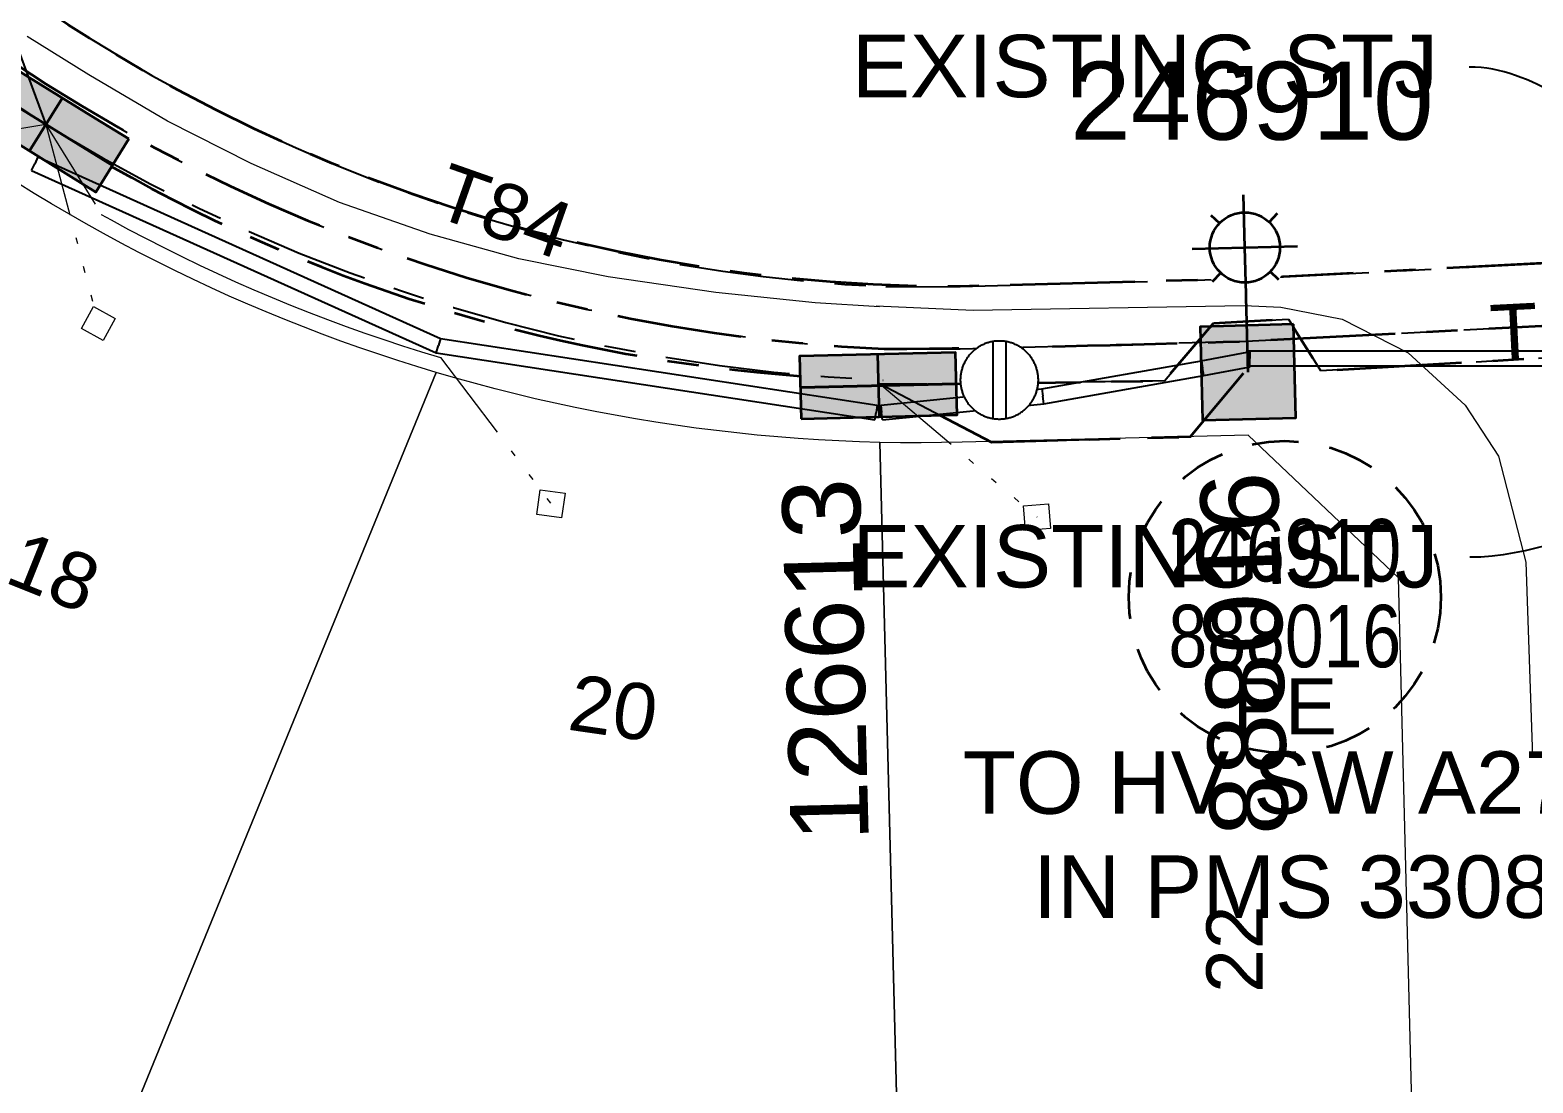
# Model space of a CAD drawing. Header units: metres. Extents: x 293418 to 294566, y 6233478 to 6234177.
# Drawn here: x 293853.39 to 293901.55, y 6233691.33 to 6233725.06 of the extents above; entities that cross this region are included whole.
import ezdxf
from ezdxf import colors
from ezdxf.entities.mleader import LeaderData, LeaderLine
from ezdxf.enums import TextEntityAlignment as Align
from ezdxf.math import Vec2, Vec3

# ---------------------------------------------------------------- set-up
doc = ezdxf.new("R2010")
doc.units = ezdxf.units.M
for name, pattern in [('Cable Exist UG', [7, 4, -1, 1, -1]), ('Dash', [5, 3, -2]), ('PHANTOMX2', [6.6, 3, -0.75, 0.2, -0.75, 0.2, -0.75, 0.2, -0.75])]:
    doc.linetypes.add(name, pattern=pattern)
doc.layers.get('0').update_dxf_attribs({"color": 6})
doc.layers.add('_User Miscellaneous1_Cons Lines', color=6, linetype='Continuous', lineweight=13, transparency=0.7)
doc.layers.add('_User Miscellaneous3_Roads', color=7, linetype='Continuous', lineweight=13, transparency=0.5)
for name, color, linetype, lineweight in [('_User_HV_Exist', 1, 'Continuous', 35), ('_User_LV_Exist', 5, 'Continuous', 35), ('_User_SL_Exist', 4, 'Continuous', 35), ('Cadastre Land Parcels_SP_EXT', 118, 'Continuous', 15), ('Mains_HV_EXT', 13, 'Continuous', 25), ('Mains_LV_EXT', 163, 'Continuous', 25), ('Mains_LV_SL_EXT', 135, 'Continuous', 25), ('Services_SP_EXT', 42, 'PHANTOMX2', 20)]:
    doc.layers.add(name, color=color, linetype=linetype, lineweight=lineweight)
for name, color, linetype in [('Duct_SP_EXT', 30, 'Continuous'), ('Equip_LV_EXT', 7, 'Continuous'), ('Equip_SP_SL_EXT', 7, 'Continuous'), ('Notes', 7, 'Continuous'), ('SupportsUG_SP_LV_EXT', 7, 'Continuous'), ('SupportsUG_SP_LV_SL_EXT', 7, 'Continuous')]:
    doc.layers.add(name, color=color, linetype=linetype)
doc.layers.add('Features_HIDE', color=1, linetype='Continuous', plot=False)
doc.styles.add('COLUMN_LABEL', font='arial.ttf', dxfattribs={"height": 2})
doc.styles.add('iecARIAL', font='arial.ttf', dxfattribs={"height": 2})
doc.styles.add('POLE_LABEL', font='arial.ttf', dxfattribs={"height": 2})
doc.styles.add('SL_LABEL', font='arial.ttf', dxfattribs={"height": 2})
doc.styles.get("Standard").update_dxf_attribs({"font": 'arial.ttf'})

# ---------------------------------------------------------------- blocks, each defined once
blk = doc.blocks.new('*U546')
at = {"width": 0.9}
blk.add_attdef('LNUMBER', text='', height=1, rotation=91.449, dxfattribs=at).set_placement((0.823, 7.023), align=Align.MIDDLE_LEFT)
at = {"flags": 9}
for tag, p in [('LRATECODE', (-7.4, 0)), ('LOUTREACHVOCAB', (-7.2, 0)), ('LOUTREACH', (-7, 0)), ('LANTNUMBER', (-6.6, 0)), ('LNEW', (-6.4, 0)), ('LMASTVOCAB', (-6.2, 0)), ('LMAST', (-6, 0)), ('LLAMPVOCAB', (-5.8, 0)), ('LLAMP', (-5.6, 0)), ('LEXIST', (-5.4, 0)), ('LCHARGE3PERCENT', (-5.2, 0)), ('LCHARGE3', (-5, 0)), ('LCHARGE2PERCENT', (-4.8, 0)), ('LCHARGE2', (-4.6, 0)), ('LCHARGE1PERCENT', (-4.4, 0)), ('LCHARGE1', (-4.2, 0)), ('LCATEGORY', (-4, 0)), ('LBRACKETVOCAB', (-3.8, 0)), ('LBRACKET', (-3.6, 0)), ('LKINGHEIGHT', (-3.4, 0)), ('CREPLACE', (-3.2, 0)), ('CREMOVE', (-3, 0)), ('CNUMBER', (-2.8, 0)), ('CNEW', (-2.6, 0)), ('CEXIST', (-2.4, 0)), ('USAGE', (-2.2, 0)), ('STATE', (-2, 0)), ('OWNED_BY', (-1.8, 0)), ('ORIENTATION', (-1.6, 0)), ('OPERATING_VOLTAGE', (-1.4, 0)), ('NO_PHASES', (-1.2, 0)), ('LANTERN_TYPE', (-1, 0)), ('LANTERN_PURPOSE', (-0.8, 0)), ('CONTROL_TYPE', (-0.6, 0)), ('CONSTRUCTED_VOLTAGE', (-0.4, 0))]:
    blk.add_attdef(tag, text='', height=0.001, rotation=270, dxfattribs=at).set_placement(p, align=Align.MIDDLE_LEFT)
at = {"style": 'SL_LABEL', "flags": 9}
blk.add_attdef('STREET_CODE', text='', height=0.001, rotation=270, dxfattribs=at).set_placement((0.001, 0), align=Align.MIDDLE_LEFT)
at = {"flags": 1}
blk.add_attdef('Z', (0, 0), '', height=0.001, rotation=270, dxfattribs=at)
at = {"flags": 9}
for tag, p in [('LREMOVE', (0, -7.6)), ('LREPLACE', (0, -7.8)), ('LTYPE', (0, -8)), ('LTYPEVOCAB', (0, -8.2)), ('LEGEND', (0, -8.4)), ('SUBURB', (0, -8.6)), ('STREETNAME', (0, -8.8)), ('LOCATION', (0, -9)), ('NOTES', (0, -9.2)), ('MAINTAINED_BY', (0, -9.863))]:
    blk.add_attdef(tag, text='', height=0.001, dxfattribs=at).set_placement(p, align=Align.MIDDLE_LEFT)
blk.add_attdef('OPERATED_BY', (0, -9.607), '', height=0.001, dxfattribs=at)
at = {"layer": 'Features_HIDE', "width": 0.9}
blk.add_attdef('ASSET_NUM', text='', height=1, rotation=91.449, dxfattribs=at).set_placement((-1.177, 6.972), align=Align.MIDDLE_LEFT)
blk.add_wipeout([(-0.144, 5.686), (0.932, 5.086), (1.586, 4.041), (0.986, 2.965), (-0.058, 2.312), (-1.135, 2.912), (-1.788, 3.956), (-1.188, 5.032)])
for p, q in [((-0.101, 3.999), (-0.144, 5.686)), ((-1.188, 5.032), (-0.917, 4.774)), ((0.932, 5.086), (0.674, 4.814)), ((-1.788, 3.956), (-0.101, 3.999)), ((-0.101, 3.999), (1.586, 4.041)), ((0, 0), (-0.101, 3.999)), ((-1.135, 2.912), (-0.876, 3.183)), ((0.986, 2.965), (0.714, 3.224))]:
    blk.add_line(p, q)
blk.add_circle((-0.101, 3.999), 1.125)
blk = doc.blocks.new('CCP_EXT')
at = {"flags": 9}
for tag, p in [('OWNED_BY', (0, -1)), ('USAGE', (0, -1.2)), ('LEGEND', (0, -1.4)), ('STATE', (0, -1.8)), ('LIFE_SUPPORT', (0, -1.6)), ('NOTES', (0, -2))]:
    blk.add_attdef(tag, text='', height=0.2, dxfattribs=at).set_placement(p, align=Align.MIDDLE_LEFT)
blk.add_wipeout([(0, 0.566), (0.566, 0), (0, -0.566), (-0.566, 0)])
blk.add_lwpolyline([(-0.566, 0), (0, 0.566), (0.566, 0), (0, -0.566), (-0.566, 0)])
at = {"flags": 1}
blk.add_attdef('Z', (0, 0), '', height=0.2, dxfattribs=at)
at = {"flags": 9}
for tag, p in [('CCP_TYPE', (0, 0)), ('CONSTRUCTED_VOLTAGE', (0, -0.2)), ('NO_PHASES', (0, -0.4)), ('OPERATING_VOLTAGE', (0, -0.6)), ('ORIENTATION', (0, -0.8))]:
    blk.add_attdef(tag, text='', height=0.2, dxfattribs=at).set_placement(p, align=Align.MIDDLE_LEFT)
blk = doc.blocks.new('PILLAR_EXT')
blk.add_hatch(color=256).paths.add_polyline_path([(-2.5, 1), (-2.5, -1), (2.5, -1), (2.5, 1)])
for p, q in [((0, 1), (0, -1)), ((-2.5, 0), (2.5, 0))]:
    blk.add_line(p, q)
at = {"ltscale": 10}
blk.add_line((2.5, 0), (-2.5, 0), dxfattribs=at)
blk.add_lwpolyline([(-2.5, -1), (-1.25, -1), (1.25, -1), (2.5, -1), (2.5, 1), (-2.5, 1)], close=True)
at = {"width": 0.9, "flags": 8}
blk.add_attdef('ASSET_NUM', text='', height=2, rotation=90, dxfattribs=at).set_placement((-2, 4), align=Align.MIDDLE_LEFT)
for tag, p, flags in [('OWNED_BY', (0, -0.2), 9), ('STATE', (0, -0.4), 9), ('SUPPORT_TYPE', (0, -0.6), 9), ('USAGE', (0, -0.8), 9), ('LEGEND', (0, -1), 9), ('LOCATION', (0, -1.2), 9), ('NOTES', (0, -1.4), 9), ('PARENT', (0, -1.6), 9), ('STREETNAME', (0, -1.8), 9), ('SUBURB', (0, -2), 1)]:
    blk.add_attdef(tag, p, '', height=0.2, dxfattribs=dict(flags=flags))
blk = doc.blocks.new('*U338')
at = {"layer": 'Equip_LV_EXT'}
for tag, flags, p in [('ACTUAL_STATUS', 9, (3, -2)), ('CONSTRUCTED_VOLTAGE', 9, (3, -2.2)), ('NO_PHASES', 9, (3, -2.4)), ('OPERATING_VOLTAGE', 9, (3, -2.6)), ('ORIENTATION', 9, (3, -2.8)), ('STATE', 9, (3, -3)), ('SWITCH_TYPE', 9, (3, -3.2)), ('USAGE', 9, (3, -3.4)), ('OWNED_BY', 9, (3, -3.8)), ('NOTES', 9, (3, -3.6)), ('OPERATED_BY', 9, (3, -4)), ('MAINTAINED_BY', 9, (3, -4.2)), ('NUMBER_OF_PHASES', 9, (3, -4.4)), ('TYPE', 9, (3, -4.6)), ('Z', 1, (3, -4.8))]:
    blk.add_attdef(tag, text='', height=0.2, dxfattribs=dict(at, flags=flags)).set_placement(p, align=Align.MIDDLE_LEFT)
blk.add_wipeout([(4, 1.25), (3.969, 1.25), (3.939, 1.248), (3.908, 1.247), (3.877, 1.244), (3.847, 1.241), (3.817, 1.236), (3.786, 1.232), (3.756, 1.226), (3.726, 1.22), (3.696, 1.213), (3.667, 1.205), (3.637, 1.196), (3.608, 1.187), (3.579, 1.177), (3.55, 1.166), (3.522, 1.155), (3.493, 1.143), (3.466, 1.13), (3.438, 1.117), (3.411, 1.102), (3.384, 1.088), (3.357, 1.072), (3.331, 1.056), (3.306, 1.039), (3.28, 1.022), (3.255, 1.004), (3.231, 0.985), (3.207, 0.966), (3.184, 0.947), (3.161, 0.926), (3.138, 0.905), (3.116, 0.884), (3.095, 0.862), (3.074, 0.839), (3.053, 0.816), (3.034, 0.793), (3.015, 0.769), (2.996, 0.745), (2.978, 0.72), (2.961, 0.694), (2.944, 0.669), (2.928, 0.643), (2.912, 0.616), (2.898, 0.589), (2.883, 0.562), (2.87, 0.534), (2.857, 0.507), (2.845, 0.478), (2.834, 0.45), (2.823, 0.421), (2.813, 0.392), (2.804, 0.363), (2.795, 0.333), (2.787, 0.304), (2.78, 0.274), (2.774, 0.244), (2.768, 0.214), (2.764, 0.183), (2.759, 0.153), (2.756, 0.123), (2.753, 0.092), (2.752, 0.061), (2.75, 0.031), (2.75, 0), (2.75, -0.031), (2.752, -0.061), (2.753, -0.092), (2.756, -0.123), (2.759, -0.153), (2.764, -0.183), (2.768, -0.214), (2.774, -0.244), (2.78, -0.274), (2.787, -0.304), (2.795, -0.333), (2.804, -0.363), (2.813, -0.392), (2.823, -0.421), (2.834, -0.45), (2.845, -0.478), (2.857, -0.507), (2.87, -0.534), (2.883, -0.562), (2.898, -0.589), (2.912, -0.616), (2.928, -0.643), (2.944, -0.669), (2.961, -0.694), (2.978, -0.72), (2.996, -0.745), (3.015, -0.769), (3.034, -0.793), (3.053, -0.816), (3.074, -0.839), (3.095, -0.862), (3.116, -0.884), (3.138, -0.905), (3.161, -0.926), (3.184, -0.947), (3.207, -0.966), (3.231, -0.985), (3.255, -1.004), (3.28, -1.022), (3.306, -1.039), (3.331, -1.056), (3.357, -1.072), (3.384, -1.088), (3.411, -1.102), (3.438, -1.117), (3.466, -1.13), (3.493, -1.143), (3.522, -1.155), (3.55, -1.166), (3.579, -1.177), (3.608, -1.187), (3.637, -1.196), (3.667, -1.205), (3.696, -1.213), (3.726, -1.22), (3.756, -1.226), (3.786, -1.232), (3.817, -1.236), (3.847, -1.241), (3.877, -1.244), (3.908, -1.247), (3.939, -1.248), (3.969, -1.25), (4, -1.25), (4.031, -1.25), (4.061, -1.248), (4.092, -1.247), (4.123, -1.244), (4.153, -1.241), (4.183, -1.236), (4.214, -1.232), (4.244, -1.226), (4.274, -1.22), (4.304, -1.213), (4.333, -1.205), (4.363, -1.196), (4.392, -1.187), (4.421, -1.177), (4.45, -1.166), (4.478, -1.155), (4.507, -1.143), (4.534, -1.13), (4.562, -1.117), (4.589, -1.102), (4.616, -1.088), (4.643, -1.072), (4.669, -1.056), (4.694, -1.039), (4.72, -1.022), (4.745, -1.004), (4.769, -0.985), (4.793, -0.966), (4.816, -0.947), (4.839, -0.926), (4.862, -0.905), (4.884, -0.884), (4.905, -0.862), (4.926, -0.839), (4.947, -0.816), (4.966, -0.793), (4.985, -0.769), (5.004, -0.745), (5.022, -0.72), (5.039, -0.694), (5.056, -0.669), (5.072, -0.643), (5.088, -0.616), (5.102, -0.589), (5.117, -0.562), (5.13, -0.534), (5.143, -0.507), (5.155, -0.478), (5.166, -0.45), (5.177, -0.421), (5.187, -0.392), (5.196, -0.363), (5.205, -0.333), (5.213, -0.304), (5.22, -0.274), (5.226, -0.244), (5.232, -0.214), (5.236, -0.183), (5.241, -0.153), (5.244, -0.123), (5.247, -0.092), (5.248, -0.061), (5.25, -0.031), (5.25, 0), (5.25, 0.031), (5.248, 0.061), (5.247, 0.092), (5.244, 0.123), (5.241, 0.153), (5.236, 0.183), (5.232, 0.214), (5.226, 0.244), (5.22, 0.274), (5.213, 0.304), (5.205, 0.333), (5.196, 0.363), (5.187, 0.392), (5.177, 0.421), (5.166, 0.45), (5.155, 0.478), (5.143, 0.507), (5.13, 0.534), (5.117, 0.562), (5.102, 0.589), (5.088, 0.616), (5.072, 0.643), (5.056, 0.669), (5.039, 0.694), (5.022, 0.72), (5.004, 0.745), (4.985, 0.769), (4.966, 0.793), (4.947, 0.816), (4.926, 0.839), (4.905, 0.862), (4.884, 0.884), (4.862, 0.905), (4.839, 0.926), (4.816, 0.947), (4.793, 0.966), (4.769, 0.985), (4.745, 1.004), (4.72, 1.022), (4.694, 1.039), (4.669, 1.056), (4.643, 1.072), (4.616, 1.088), (4.589, 1.102), (4.562, 1.117), (4.534, 1.13), (4.507, 1.143), (4.478, 1.155), (4.45, 1.166), (4.421, 1.177), (4.392, 1.187), (4.363, 1.196), (4.333, 1.205), (4.304, 1.213), (4.274, 1.22), (4.244, 1.226), (4.214, 1.232), (4.183, 1.236), (4.153, 1.241), (4.123, 1.244), (4.092, 1.247), (4.061, 1.248), (4.031, 1.25)]).dxf.layer = 'Equip_LV_EXT'
for p, q in [((3.792, 1.232), (3.792, -1.232)), ((4.208, 1.232), (4.208, -1.232))]:
    blk.add_line(p, q, dxfattribs=at)
at = {"layer": 'Equip_LV_EXT', "flags": 128}
blk.add_lwpolyline([(4, 1.25), (3.969, 1.25), (3.939, 1.248), (3.908, 1.247), (3.877, 1.244), (3.847, 1.241), (3.817, 1.236), (3.786, 1.232), (3.756, 1.226), (3.726, 1.22), (3.696, 1.213), (3.667, 1.205), (3.637, 1.196), (3.608, 1.187), (3.579, 1.177), (3.55, 1.166), (3.522, 1.155), (3.493, 1.143), (3.466, 1.13), (3.438, 1.117), (3.411, 1.102), (3.384, 1.088), (3.357, 1.072), (3.331, 1.056), (3.306, 1.039), (3.28, 1.022), (3.255, 1.004), (3.231, 0.985), (3.207, 0.966), (3.184, 0.947), (3.161, 0.926), (3.138, 0.905), (3.116, 0.884), (3.095, 0.862), (3.074, 0.839), (3.053, 0.816), (3.034, 0.793), (3.015, 0.769), (2.996, 0.745), (2.978, 0.72), (2.961, 0.694), (2.944, 0.669), (2.928, 0.643), (2.912, 0.616), (2.898, 0.589), (2.883, 0.562), (2.87, 0.534), (2.857, 0.507), (2.845, 0.478), (2.834, 0.45), (2.823, 0.421), (2.813, 0.392), (2.804, 0.363), (2.795, 0.333), (2.787, 0.304), (2.78, 0.274), (2.774, 0.244), (2.768, 0.214), (2.764, 0.183), (2.759, 0.153), (2.756, 0.123), (2.753, 0.092), (2.752, 0.061), (2.75, 0.031), (2.75, 0), (2.75, -0.031), (2.752, -0.061), (2.753, -0.092), (2.756, -0.123), (2.759, -0.153), (2.764, -0.183), (2.768, -0.214), (2.774, -0.244), (2.78, -0.274), (2.787, -0.304), (2.795, -0.333), (2.804, -0.363), (2.813, -0.392), (2.823, -0.421), (2.834, -0.45), (2.845, -0.478), (2.857, -0.507), (2.87, -0.534), (2.883, -0.562), (2.898, -0.589), (2.912, -0.616), (2.928, -0.643), (2.944, -0.669), (2.961, -0.694), (2.978, -0.72), (2.996, -0.745), (3.015, -0.769), (3.034, -0.793), (3.053, -0.816), (3.074, -0.839), (3.095, -0.862), (3.116, -0.884), (3.138, -0.905), (3.161, -0.926), (3.184, -0.947), (3.207, -0.966), (3.231, -0.985), (3.255, -1.004), (3.28, -1.022), (3.306, -1.039), (3.331, -1.056), (3.357, -1.072), (3.384, -1.088), (3.411, -1.102), (3.438, -1.117), (3.466, -1.13), (3.493, -1.143), (3.522, -1.155), (3.55, -1.166), (3.579, -1.177), (3.608, -1.187), (3.637, -1.196), (3.667, -1.205), (3.696, -1.213), (3.726, -1.22), (3.756, -1.226), (3.786, -1.232), (3.817, -1.236), (3.847, -1.241), (3.877, -1.244), (3.908, -1.247), (3.939, -1.248), (3.969, -1.25), (4, -1.25), (4.031, -1.25), (4.061, -1.248), (4.092, -1.247), (4.123, -1.244), (4.153, -1.241), (4.183, -1.236), (4.214, -1.232), (4.244, -1.226), (4.274, -1.22), (4.304, -1.213), (4.333, -1.205), (4.363, -1.196), (4.392, -1.187), (4.421, -1.177), (4.45, -1.166), (4.478, -1.155), (4.507, -1.143), (4.534, -1.13), (4.562, -1.117), (4.589, -1.102), (4.616, -1.088), (4.643, -1.072), (4.669, -1.056), (4.694, -1.039), (4.72, -1.022), (4.745, -1.004), (4.769, -0.985), (4.793, -0.966), (4.816, -0.947), (4.839, -0.926), (4.862, -0.905), (4.884, -0.884), (4.905, -0.862), (4.926, -0.839), (4.947, -0.816), (4.966, -0.793), (4.985, -0.769), (5.004, -0.745), (5.022, -0.72), (5.039, -0.694), (5.056, -0.669), (5.072, -0.643), (5.088, -0.616), (5.102, -0.589), (5.117, -0.562), (5.13, -0.534), (5.143, -0.507), (5.155, -0.478), (5.166, -0.45), (5.177, -0.421), (5.187, -0.392), (5.196, -0.363), (5.205, -0.333), (5.213, -0.304), (5.22, -0.274), (5.226, -0.244), (5.232, -0.214), (5.236, -0.183), (5.241, -0.153), (5.244, -0.123), (5.247, -0.092), (5.248, -0.061), (5.25, -0.031), (5.25, 0), (5.25, 0.031), (5.248, 0.061), (5.247, 0.092), (5.244, 0.123), (5.241, 0.153), (5.236, 0.183), (5.232, 0.214), (5.226, 0.244), (5.22, 0.274), (5.213, 0.304), (5.205, 0.333), (5.196, 0.363), (5.187, 0.392), (5.177, 0.421), (5.166, 0.45), (5.155, 0.478), (5.143, 0.507), (5.13, 0.534), (5.117, 0.562), (5.102, 0.589), (5.088, 0.616), (5.072, 0.643), (5.056, 0.669), (5.039, 0.694), (5.022, 0.72), (5.004, 0.745), (4.985, 0.769), (4.966, 0.793), (4.947, 0.816), (4.926, 0.839), (4.905, 0.862), (4.884, 0.884), (4.862, 0.905), (4.839, 0.926), (4.816, 0.947), (4.793, 0.966), (4.769, 0.985), (4.745, 1.004), (4.72, 1.022), (4.694, 1.039), (4.669, 1.056), (4.643, 1.072), (4.616, 1.088), (4.589, 1.102), (4.562, 1.117), (4.534, 1.13), (4.507, 1.143), (4.478, 1.155), (4.45, 1.166), (4.421, 1.177), (4.392, 1.187), (4.363, 1.196), (4.333, 1.205), (4.304, 1.213), (4.274, 1.22), (4.244, 1.226), (4.214, 1.232), (4.183, 1.236), (4.153, 1.241), (4.123, 1.244), (4.092, 1.247), (4.061, 1.248), (4.031, 1.25)], close=True, dxfattribs=at)
blk = doc.blocks.new('COLUMN_EXT')
blk.add_hatch(color=256).paths.add_polyline_path([(1.5, -1.5), (1.5, 1.5), (-1.5, 1.5), (-1.5, -1.5)])
blk.add_lwpolyline([(1.5, 1.5), (-1.5, 1.5), (-1.5, -1.5), (1.5, -1.5)], close=True)
at = {"flags": 9}
for tag, p in [('NOTES', (-1.813, 2)), ('STREETNAME', (-1.813, 1.6)), ('LOCATION', (-1.813, 1.4)), ('SUBURB', (-1.813, 1.8)), ('LEGEND', (-1.813, 1.2)), ('USAGE', (-1.813, 1)), ('COLUMN_TYPE', (-1.813, 0.4)), ('OWNED_BY', (-1.813, 0.6)), ('STATE', (-1.813, 0.8))]:
    blk.add_attdef(tag, text='', height=0.2, rotation=180, dxfattribs=at).set_placement(p, align=Align.MIDDLE_LEFT)
at = {"flags": 1}
blk.add_attdef('Z', (-1.813, 2.351), '', height=0.2, rotation=180, dxfattribs=at)
at = {"flags": 9}
for tag, style, p in [('STRUCTURE_PLANT_NUMBER', 'POLE_LABEL', (-1.813, -0.031)), ('STREET_CODE', 'COLUMN_LABEL', (-1.813, 0.2))]:
    blk.add_attdef(tag, text='', height=0.2, rotation=180, dxfattribs=dict(at, style=style)).set_placement(p, align=Align.MIDDLE_LEFT)
at = {"style": 'COLUMN_LABEL', "width": 0.9, "flags": 8}
blk.add_attdef('ASSET_NUM', text='', height=2, rotation=270, dxfattribs=at).set_placement((2, -4), align=Align.MIDDLE_LEFT)
blk = doc.blocks.new('*U352')
at = {"linetype": 'Dash', "ltscale": 0.5}
blk.add_circle((0, 0), 5, dxfattribs=at)
at = {"insert": (0, -2.6), "char_height": 1.8, "attachment_point": 2}
blk.add_mtext('PE', dxfattribs=at)
at = {"width": 0.8}
blk.add_attdef('SNUMBER', text='', height=1.8, dxfattribs=at).set_placement((0, 0.5), align=Align.CENTER)
at = {"flags": 1}
blk.add_attdef('Z', (0, 0), '', height=0.2, dxfattribs=at)
at = {"width": 0.8}
blk.add_attdef('CNUMBER', text='', height=1.8, dxfattribs=at).set_placement((0, -0.25), align=Align.TOP_CENTER)

msp = doc.modelspace()

# ---------------------------------------------------------------- linework, layer by layer
at = {"layer": '_User Miscellaneous1_Cons Lines', "flags": 128}
msp.add_lwpolyline([(293910.193, 6233798.197, -0.026616), (293883.543, 6233815.678), (293879.766, 6233818.5), (293875.968, 6233821.434), (293872.29, 6233824.322), (293867.139, 6233828.367), (293861.988, 6233832.412), (293856.045, 6233837.079), (293850.577, 6233841.372), (293848.334, 6233843.133), (293846.17, 6233845.31, 0), (293842.01, 6233849.493), (293835.734, 6233855.804), (293818.328, 6233873.306, 0.17303)], format="xyb", dxfattribs=at)
at = {"layer": '_User Miscellaneous3_Roads'}
for p, q in [((293855.275, 6233723.625, 102.928), (293853.305, 6233724.86, 102.9)), ((293857.797, 6233722.146, 102.942), (293855.275, 6233723.625, 102.928)), ((293860.475, 6233720.786, 102.981), (293857.797, 6233722.146, 102.942)), ((293863.312, 6233719.538, 103.006), (293860.475, 6233720.786, 102.981)), ((293866.211, 6233718.52, 103.029), (293863.312, 6233719.538, 103.006)), ((293869.057, 6233717.737, 103.055), (293866.211, 6233718.52, 103.029)), ((293871.92, 6233717.158, 103.092), (293869.057, 6233717.737, 103.055)), ((293875.37, 6233716.654, 103.128), (293871.92, 6233717.158, 103.092)), ((293878.554, 6233716.326, 103.162), (293875.37, 6233716.654, 103.128)), ((293880.615, 6233716.199, 103.183), (293878.554, 6233716.326, 103.162)), ((293880.505, 6233716.233, 103.171), (293883.616, 6233716.092, 103.206)), ((293883.616, 6233716.092, 103.206), (293892.297, 6233716.242, 103.308)), ((293892.297, 6233716.242, 103.308), (293893.478, 6233716.187, 103.323)), ((293893.478, 6233716.187, 103.323), (293895.443, 6233715.798, 103.345)), ((293895.443, 6233715.798, 103.345), (293897.561, 6233714.721, 103.339)), ((293897.561, 6233714.721, 103.339), (293899.382, 6233713.046, 103.319)), ((293899.382, 6233713.046, 103.319), (293900.454, 6233711.41, 103.272)), ((293900.454, 6233711.41, 103.272), (293901.329, 6233708.016, 103.164)), ((293901.329, 6233708.016, 103.164), (293901.54, 6233701.797, 102.931))]:
    msp.add_line(p, q, dxfattribs=at)
at = {"layer": '_User_HV_Exist', "linetype": 'Cable Exist UG', "flags": 128}
msp.add_lwpolyline([(293895.176, 6233811.155, 0.034696), (293912.718, 6233800.201), (293924.912, 6233793.909), (293921.761, 6233787.834, 0.076991), (293909.658, 6233757.394, 0.076324), (293907.612, 6233733.595), (293907.962, 6233717.911), (293892.304, 6233717.093), (293883.201, 6233716.849, -0.214624), (293844.158, 6233734.191), (293843.559, 6233734.865), (293832.581, 6233734.883), (293819.103, 6233721.416)], format="xyb", dxfattribs=at)
at = {"layer": '_User_LV_Exist', "linetype": 'Cable Exist UG', "flags": 128}
msp.add_lwpolyline([(293883.053, 6233713.734), (293889.743, 6233713.825), (293891.317, 6233715.677), (293893.716, 6233715.804), (293894.745, 6233714.154), (293907.087, 6233714.859), (293906.512, 6233737.273), (293908.431, 6233737.4, -0.018868), (293908.807, 6233744.988), (293912.725, 6233744.13, 0.024656), (293912.537, 6233735.939), (293936.931, 6233730.642), (293939.519, 6233742.36), (293931.517, 6233744.111)], format="xyb", dxfattribs=at)
at = {"layer": 'Cadastre Land Parcels_SP_EXT', "linetype": 'Continuous'}
for points in [[(293853.694, 6233683.047), (293866.407, 6233714.094), (293866.407, 6233714.094), (293865.792, 6233714.281), (293865.18, 6233714.475), (293864.569, 6233714.677), (293863.961, 6233714.885), (293863.356, 6233715.101), (293862.753, 6233715.323), (293862.153, 6233715.553), (293861.555, 6233715.791), (293860.961, 6233716.034), (293860.369, 6233716.286), (293859.78, 6233716.544), (293859.194, 6233716.809), (293858.612, 6233717.081), (293858.033, 6233717.36), (293857.457, 6233717.646), (293856.885, 6233717.938), (293856.316, 6233718.238), (293855.751, 6233718.544), (293855.189, 6233718.856), (293854.632, 6233719.175), (293854.078, 6233719.501), (293853.527, 6233719.833), (293852.982, 6233720.172)], [(293881.475, 6233678.458), (293880.63, 6233711.856), (293880.63, 6233711.856), (293879.972, 6233711.876), (293879.316, 6233711.903), (293878.661, 6233711.938), (293878.007, 6233711.981), (293877.352, 6233712.032), (293876.698, 6233712.09), (293876.046, 6233712.158), (293875.393, 6233712.232), (293874.742, 6233712.314), (293874.092, 6233712.405), (293873.443, 6233712.503), (293872.796, 6233712.608), (293872.149, 6233712.722), (293871.504, 6233712.844), (293870.861, 6233712.974), (293870.219, 6233713.11), (293869.579, 6233713.255), (293868.941, 6233713.408), (293868.304, 6233713.568), (293867.67, 6233713.736), (293867.037, 6233713.911), (293866.407, 6233714.094), (293853.694, 6233683.047)]]:
    msp.add_lwpolyline(points, dxfattribs=at)
msp.add_lwpolyline([(293882.602, 6233711.846), (293881.945, 6233711.841), (293881.287, 6233711.844), (293880.63, 6233711.856), (293881.475, 6233678.458), (293897.971, 6233678.877), (293897.245, 6233707.511), (293892.429, 6233712.09), (293883.261, 6233711.859), (293882.602, 6233711.846)], close=True, dxfattribs=at)
at = {"layer": 'Duct_SP_EXT'}
for p, q in [((293853.445, 6233720.561), (293853.543, 6233720.78)), ((293853.642, 6233720.999), (293853.543, 6233720.78)), ((293866.411, 6233714.722), (293866.48, 6233714.954)), ((293866.549, 6233715.187), (293866.48, 6233714.954)), ((293866.549, 6233715.187), (293880.542, 6233713.051)), ((293892.452, 6233714.784), (293892.477, 6233714.785)), ((293892.452, 6233714.784), (293892.457, 6233714.544)), ((293892.477, 6233714.785), (293910.049, 6233714.782)), ((293892.477, 6233714.785), (293892.479, 6233714.545)), ((293866.411, 6233714.722), (293880.469, 6233712.576)), ((293885.82, 6233713.569), (293890.928, 6233714.471)), ((293890.927, 6233714.471), (293892.401, 6233714.742)), ((293890.928, 6233714.471), (293890.927, 6233714.471)), ((293890.927, 6233714.471), (293890.97, 6233714.235)), ((293890.928, 6233714.471), (293890.97, 6233714.235)), ((293891.013, 6233713.999), (293892.488, 6233714.27)), ((293892.401, 6233714.742), (293892.445, 6233714.506)), ((293892.488, 6233714.27), (293892.445, 6233714.506)), ((293892.462, 6233714.304), (293892.457, 6233714.544)), ((293892.462, 6233714.304), (293892.481, 6233714.305)), ((293892.481, 6233714.305), (293892.479, 6233714.545)), ((293892.481, 6233714.305), (293910.049, 6233714.302)), ((293885.886, 6233713.093), (293891.012, 6233713.999)), ((293891.012, 6233713.999), (293890.97, 6233714.235)), ((293891.013, 6233713.999), (293890.97, 6233714.235)), ((293891.012, 6233713.999), (293891.013, 6233713.999)), ((293880.659, 6233713.05), (293885.82, 6233713.569)), ((293885.82, 6233713.569), (293885.853, 6233713.331)), ((293885.886, 6233713.093), (293885.853, 6233713.331)), ((293880.542, 6233713.051), (293880.505, 6233712.813)), ((293880.659, 6233713.05), (293880.683, 6233712.811)), ((293880.707, 6233712.572), (293885.886, 6233713.093)), ((293880.469, 6233712.576), (293880.505, 6233712.813)), ((293880.707, 6233712.572), (293880.683, 6233712.811))]:
    msp.add_line(p, q, dxfattribs=at)
at = {"layer": 'Mains_LV_EXT', "linetype": 'Cable Exist UG'}
for points in [[(293805.943, 6233720.797), (293808.817, 6233721.26), (293819.31, 6233731.173), (293826.773, 6233724.432), (293826.773, 6233724.432), (293833.892, 6233731.848), (293840.905, 6233731.872), (293843.94, 6233732.869), (293843.94, 6233732.869, 0.054102), (293852.789, 6233725.048), (293852.789, 6233725.048), (293853.905, 6233722.041)], [(293880.618, 6233713.738), (293883.668, 6233713.717), (293883.668, 6233713.717, -0.002459), (293889.743, 6233713.825), (293889.743, 6233713.825), (293891.317, 6233715.677), (293893.716, 6233715.804), (293894.745, 6233714.154), (293907.087, 6233714.859), (293907.087, 6233714.859), (293906.944, 6233722.636)]]:
    msp.add_lwpolyline(points, format="xyb", dxfattribs=at)
at = {"layer": 'Mains_LV_SL_EXT', "linetype": 'Cable Exist UG'}
msp.add_lwpolyline([(293854.027, 6233721.963, -0.060925), (293843.532, 6233730.471)], format="xyb", dxfattribs=at)
msp.add_lwpolyline([(293880.618, 6233713.738), (293884.208, 6233711.864), (293890.565, 6233712.025), (293892.278, 6233714.076)], dxfattribs=at)
at = {"layer": 'Services_SP_EXT'}
msp.add_lwpolyline([(293853.905, 6233722.041), (293847.134, 6233720.904)], dxfattribs=at)

# ---------------------------------------------------------------- block references
at = {"layer": '_User_SL_Exist', "ltscale": 10}
ref = msp.add_blockref('*U352', (293893.603, 6233706.9), dxfattribs=at)
ref.add_attrib('SNUMBER', '246910', dxfattribs={"layer": '0', "ltscale": 10, "height": 2, "width": 0.8}).set_placement((293893.603, 6233707.4), align=Align.CENTER)
ref.add_attrib('CNUMBER', '888016', dxfattribs={"layer": 'Notes', "ltscale": 10, "height": 2, "width": 0.8}).set_placement((293893.603, 6233706.65), align=Align.TOP_CENTER)
at = {"layer": 'SupportsUG_SP_LV_EXT'}
ref = msp.add_blockref('PILLAR_EXT', (293880.579, 6233713.674), dxfattribs=dict(at, rotation=1.392546395200169))
ref.add_attrib('ASSET_NUM', '126613', dxfattribs={"layer": '0', "height": 2.5, "rotation": 91.4495, "style": 'iecARIAL'}).set_placement((293878.728, 6233710.702), align=Align.MIDDLE_RIGHT)

# ---------------------------------------------------------------- texts
at = {"layer": '_User_HV_Exist', "insert": (293894.612, 6233699.275), "char_height": 2, "attachment_point": 5}
msp.add_mtext_dynamic_manual_height_columns('TO HV SW A2703 IN PMS 33086', width=24.52845, gutter_width=12.5, heights=[0], dxfattribs=at)
at = {"layer": 'Features_HIDE'}
for s, rotation, p in [('18', 338.1986, (293852.526, 6233707.391)), ('20', 351.7672, (293870.58, 6233702.658)), ('22', 90, (293892.889, 6233694.221))]:
    msp.add_text(s, height=1.8, rotation=rotation, dxfattribs=at).set_placement(p)
at = {"layer": 'Mains_LV_EXT'}
for rotation, p in [(340.6075, (293866.248, 6233719.132)), (2.8968, (293900.226, 6233714.456))]:
    msp.add_text('T84', height=1.8, rotation=rotation, dxfattribs=at).set_placement(p)

# ---------------------------------------------------------------- leaders
at = {"layer": '_User_HV_Exist'}
ml = msp.add_multileader_mtext('Standard', dxfattribs=at)
ml.set_content('EXISTING STJ', color=256)
ml.set_leader_properties()
ml.build(insert=Vec2(0, 0))
ml.multileader.update_dxf_attribs({"leader_type": 2, "has_text_frame": 1, "text_left_attachment_type": 2, "text_right_attachment_type": 2, "dogleg_length": 0.01, "arrow_head_size": 2.5})
ctx = ml.context
ctx.base_point, ctx.char_height, ctx.arrow_head_size, ctx.landing_gap_size, ctx.plane_origin = Vec3(293879.166, 6233723.879), 2, 2.5, 1, Vec3(293907.033, 6233723.556)
ctx.left_attachment, ctx.right_attachment, ctx.text_align_type = 2, 2, 2
notes = []
notes.append((ctx, [(0, (1, 1, 0), (293899.522, 6233723.879), (-1, 0), 0.01, [(0, [(293907.434, 6233720.444)], 0, [])])]))
ctx.mtext.insert, ctx.mtext.alignment, ctx.mtext.flow_direction = Vec3(293898.512, 6233724.913), 3, 5
for ctx, leaders in notes:
    for number, flags, end, landing, length, lines in leaders:
        leader = LeaderData()
        leader.index, (leader.has_last_leader_line, leader.has_dogleg_vector, leader.attachment_direction) = number, flags
        leader.last_leader_point, leader.dogleg_vector, leader.dogleg_length = Vec3(end), Vec3(landing), length
        for number, points, colour, breaks in lines:
            line = LeaderLine()
            line.index, line.vertices, line.color, line.breaks = number, Vec3.list(points), colors.encode_raw_color(colour), breaks
            leader.lines.append(line)
        ctx.leaders.append(leader)

# ---------------------------------------------------------------- next in the draw order: block references
at = {"layer": 'Services_SP_EXT'}
for p, rotation in [((293855.583, 6233715.666), 106.2792859093141), ((293870.087, 6233709.886), 127.0227504433541), ((293885.664, 6233709.459), 139.7104029981827)]:
    msp.add_blockref('CCP_EXT', p, dxfattribs=dict(at, rotation=rotation))

# ---------------------------------------------------------------- next in the draw order: linework, layer by layer
at = {"layer": '_User_HV_Exist', "linetype": 'Cable Exist UG', "flags": 128}
msp.add_lwpolyline([(293820.017, 6233719.456), (293833.63, 6233733.031), (293842.553, 6233733.025, 0.20274), (293880.766, 6233714.85, 0.00622), (293892.353, 6233715.098), (293908.061, 6233715.909), (293908.467, 6233700.054)], format="xyb", dxfattribs=at)
at = {"layer": '_User_LV_Exist', "linetype": 'Cable Exist UG', "flags": 128}
msp.add_lwpolyline([(293855.987, 6233720.703, 0.057216), (293866.977, 6233716.011, 0.053939), (293878.096, 6233713.98, 0.066283)], format="xyb", dxfattribs=at)
at = {"layer": 'Duct_SP_EXT'}
for p, q in [((293853.445, 6233720.561), (293866.411, 6233714.722)), ((293853.642, 6233720.999), (293866.549, 6233715.187))]:
    msp.add_line(p, q, dxfattribs=at)
at = {"layer": 'Mains_HV_EXT', "linetype": 'Cable Exist UG'}
for points in [[(293698.113, 6233549.025), (293697.766, 6233550.641), (293702.776, 6233559.944), (293702.776, 6233559.944), (293717.575, 6233551.927), (293728.142, 6233572.449), (293728.142, 6233572.449), (293728.874, 6233573.897), (293750.544, 6233613.971), (293782.709, 6233673.317), (293788.661, 6233684.311), (293790.924, 6233688.49), (293799.664, 6233701.468), (293812.232, 6233714.551), (293832.581, 6233734.883), (293843.559, 6233734.865), (293844.158, 6233734.191), (293844.158, 6233734.191, 0.201406), (293880.82, 6233716.842), (293880.82, 6233716.842), (293883.201, 6233716.849), (293892.304, 6233717.093), (293907.962, 6233717.911), (293907.939, 6233720.443)], [(293698.125, 6233548.648), (293699.888, 6233549.163), (293704.223, 6233556.886), (293704.223, 6233556.886), (293718.726, 6233549.026), (293730.626, 6233572.971), (293730.626, 6233572.971), (293752.296, 6233613.019), (293784.478, 6233672.358), (293790.433, 6233683.351), (293792.648, 6233687.447), (293801.246, 6233700.196), (293813.681, 6233713.137), (293833.63, 6233733.031), (293842.553, 6233733.025), (293842.553, 6233733.025, 0.20274), (293880.766, 6233714.85), (293880.766, 6233714.85), (293883.205, 6233714.855), (293883.205, 6233714.855), (293892.353, 6233715.098), (293908.061, 6233715.909), (293908.222, 6233710.108)]]:
    msp.add_lwpolyline(points, format="xyb", dxfattribs=at)
at = {"layer": 'Mains_LV_EXT', "linetype": 'Cable Exist UG'}
msp.add_lwpolyline([(293854.2, 6233721.853, 0.12649), (293880.73, 6233713.853)], format="xyb", dxfattribs=at)
at = {"layer": 'Services_SP_EXT'}
for points in [[(293853.905, 6233722.041), (293855.583, 6233715.666)], [(293853.905, 6233722.041), (293855.678, 6233719.156), (293855.678, 6233719.156), (293855.992, 6233718.982), (293856.552, 6233718.679), (293857.115, 6233718.382), (293857.682, 6233718.093), (293858.253, 6233717.809), (293858.827, 6233717.533), (293859.403, 6233717.264), (293859.983, 6233717), (293860.567, 6233716.745), (293861.154, 6233716.496), (293861.743, 6233716.254), (293862.334, 6233716.019), (293862.929, 6233715.791), (293863.527, 6233715.571), (293864.126, 6233715.357), (293864.728, 6233715.15), (293865.334, 6233714.951), (293865.94, 6233714.758), (293866.552, 6233714.573), (293870.087, 6233709.886)], [(293880.618, 6233713.738), (293885.664, 6233709.459)]]:
    msp.add_lwpolyline(points, dxfattribs=at)

# ---------------------------------------------------------------- next in the draw order: block references
at = {"layer": '_User_LV_Exist'}
ref = msp.add_blockref('PILLAR_EXT', (293853.905, 6233722.041), dxfattribs=dict(at, rotation=148.2792857686622))
ref.add_attrib('ASSET_NUM', '126616', dxfattribs={"layer": '0', "height": 2.5, "rotation": 49.2318, "style": 'iecARIAL'}).set_placement((293849.251, 6233718.627), align=Align.MIDDLE_RIGHT)
at = {"layer": 'SupportsUG_SP_LV_EXT'}
ref = msp.add_blockref('PILLAR_EXT', (293853.905, 6233722.041), dxfattribs=dict(at, rotation=148.2792857686622))
ref.add_attrib('ASSET_NUM', '126616', dxfattribs={"layer": '0', "height": 2.5, "rotation": 49.2318, "style": 'iecARIAL'}).set_placement((293849.251, 6233718.627), align=Align.MIDDLE_RIGHT)

# ---------------------------------------------------------------- next in the draw order: leaders
at = {"layer": '_User_HV_Exist'}
ml = msp.add_multileader_mtext('Standard', dxfattribs=at)
ml.set_content('EXISTING STJ', color=256)
ml.set_leader_properties()
ml.build(insert=Vec2(0, 0))
ml.multileader.update_dxf_attribs({"leader_type": 2, "has_text_frame": 1, "text_left_attachment_type": 2, "text_right_attachment_type": 2, "dogleg_length": 0.01, "arrow_head_size": 2.5})
ctx = ml.context
ctx.base_point, ctx.char_height, ctx.arrow_head_size, ctx.landing_gap_size, ctx.plane_origin = Vec3(293879.183, 6233708.173), 2, 2.5, 1, Vec3(293910.079, 6233705.591)
ctx.left_attachment, ctx.right_attachment, ctx.text_align_type = 2, 2, 2
notes = []
notes.append((ctx, [(0, (1, 1, 0), (293899.539, 6233708.173), (-1, 0), 0.01, [(0, [(293907.566, 6233710)], 0, [])])]))
ctx.mtext.insert, ctx.mtext.alignment, ctx.mtext.flow_direction = Vec3(293898.529, 6233709.207), 3, 5
for ctx, leaders in notes:
    for number, flags, end, landing, length, lines in leaders:
        leader = LeaderData()
        leader.index, (leader.has_last_leader_line, leader.has_dogleg_vector, leader.attachment_direction) = number, flags
        leader.last_leader_point, leader.dogleg_vector, leader.dogleg_length = Vec3(end), Vec3(landing), length
        for number, points, colour, breaks in lines:
            line = LeaderLine()
            line.index, line.vertices, line.color, line.breaks = number, Vec3.list(points), colors.encode_raw_color(colour), breaks
            leader.lines.append(line)
        ctx.leaders.append(leader)

# ---------------------------------------------------------------- next in the draw order: block references
at = {"layer": 'Equip_LV_EXT', "rotation": 359.9607525560132}
msp.add_blockref('*U338', (293880.455, 6233713.855), dxfattribs=at)

# ---------------------------------------------------------------- next in the draw order: linework, layer by layer
at = {"layer": '_User_SL_Exist', "linetype": 'Cable Exist UG', "flags": 128}
msp.add_lwpolyline([(293882.545, 6233712.732), (293884.208, 6233711.864), (293890.58, 6233712.044), (293892.278, 6233714.076)], dxfattribs=at)

# ---------------------------------------------------------------- next in the draw order: block references
at = {"layer": '_User_LV_Exist'}
ref = msp.add_blockref('PILLAR_EXT', (293880.579, 6233713.674), dxfattribs=dict(at, rotation=1.392546395200169))
ref.add_attrib('ASSET_NUM', '126613', dxfattribs={"layer": '0', "height": 2.5, "rotation": 91.4495, "style": 'iecARIAL'}).set_placement((293878.728, 6233710.702), align=Align.MIDDLE_RIGHT)

# ---------------------------------------------------------------- next in the draw order: block references
at = {"layer": 'Equip_SP_SL_EXT'}
ref = msp.add_blockref('*U546', (293892.424, 6233714.1), dxfattribs=at)
ref.add_attrib('ASSET_NUM', '246910', dxfattribs={"layer": 'Features_HIDE', "height": 2.5, "style": 'iecARIAL'}).set_placement((293898.375, 6233722.801), align=Align.MIDDLE_RIGHT)

# ---------------------------------------------------------------- next in the draw order: block references
at = {"layer": 'SupportsUG_SP_LV_SL_EXT'}
ref = msp.add_blockref('COLUMN_EXT', (293892.424, 6233714.1), dxfattribs=dict(at, rotation=1.449239459475167))
ref.add_attrib('ASSET_NUM', '888016', dxfattribs={"height": 2.5, "rotation": 91.7052, "style": 'COLUMN_LABEL'}).set_placement((293892.124, 6233710.905), align=Align.MIDDLE_RIGHT)

# ---------------------------------------------------------------- next in the draw order: block references
at = {"layer": '_User_LV_Exist'}
ref = msp.add_blockref('*U546', (293892.424, 6233714.1), dxfattribs=at)
ref.add_attrib('ASSET_NUM', '246910', dxfattribs={"layer": 'Features_HIDE', "height": 2.5, "style": 'iecARIAL'}).set_placement((293898.375, 6233722.801), align=Align.MIDDLE_RIGHT)

# ---------------------------------------------------------------- next in the draw order: block references
ref = msp.add_blockref('COLUMN_EXT', (293892.424, 6233714.1), dxfattribs=dict(at, rotation=1.449239459475167))
ref.add_attrib('ASSET_NUM', '888016', dxfattribs={"layer": 'Features_HIDE', "height": 2.5, "rotation": 91.7052, "style": 'COLUMN_LABEL'}).set_placement((293892.124, 6233710.905), align=Align.MIDDLE_RIGHT)

doc.saveas('drawing.dxf')
